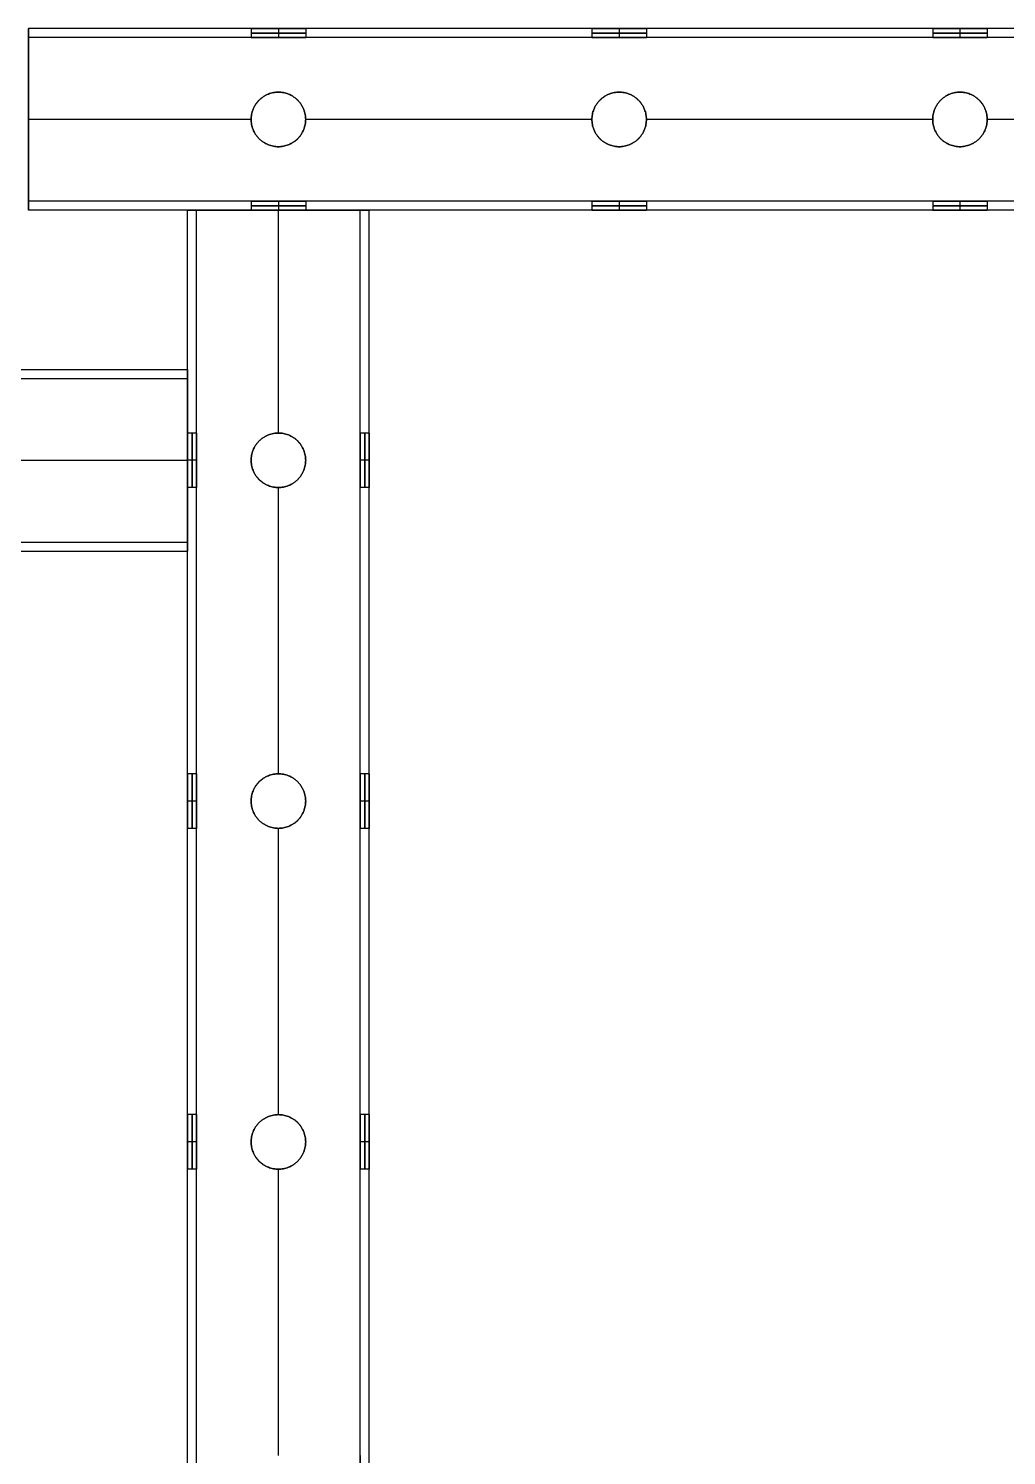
# Model space of a CAD drawing. Header units: millimetres. Extents: x 1279 to 9834, y -699 to 998.
# Drawn here: x 6996 to 7211.2, y -204.2 to 109.8 of the extents above; entities that cross this region are included whole.
import ezdxf

# ---------------------------------------------------------------- set-up
doc = ezdxf.new("R2010")
doc.units = ezdxf.units.MM
doc.header["$MEASUREMENT"] = 0
doc.layers.add('staal', color=7, linetype='Continuous', true_color=0x4c4c4c)

msp = doc.modelspace()

# ---------------------------------------------------------------- linework, layer by layer
at = {"layer": 'staal'}
for p, q in [((6995.99, 109.8, 796.69), (6995.99, 107.8, 796.69)), ((7044.99, 109.8, 796.69), (7044.99, 107.8, 796.69)), ((7050.99, 109.8, 802.69), (7050.99, 107.8, 802.69)), ((7050.99, 109.8, 790.69), (7050.99, 107.8, 790.69)), ((7056.99, 109.8, 796.69), (7056.99, 107.8, 796.69)), ((7119.99, 109.8, 796.69), (7119.99, 107.8, 796.69)), ((7125.99, 109.8, 802.69), (7125.99, 107.8, 802.69)), ((7125.99, 109.8, 790.69), (7125.99, 107.8, 790.69)), ((7131.99, 109.8, 796.69), (7131.99, 107.8, 796.69)), ((7194.99, 109.8, 796.69), (7194.99, 107.8, 796.69)), ((7200.99, 109.8, 802.69), (7200.99, 107.8, 802.69)), ((7200.99, 109.8, 790.69), (7200.99, 107.8, 790.69)), ((7206.99, 109.8, 796.69), (7206.99, 107.8, 796.69)), ((7050.99, 95.8, 778.69), (7050.99, 95.8, 776.69)), ((7050.99, 95.8, 816.69), (7050.99, 95.8, 814.69)), ((7125.99, 95.8, 778.69), (7125.99, 95.8, 776.69)), ((7125.99, 95.8, 816.69), (7125.99, 95.8, 814.69)), ((7200.99, 95.8, 778.69), (7200.99, 95.8, 776.69)), ((7200.99, 95.8, 816.69), (7200.99, 95.8, 814.69)), ((6995.99, 89.8, 816.69), (6995.99, 89.8, 814.69)), ((6995.99, 89.8, 778.69), (6995.99, 89.8, 776.69)), ((7044.99, 89.8, 778.69), (7044.99, 89.8, 776.69)), ((7044.99, 89.8, 816.69), (7044.99, 89.8, 814.69)), ((7056.99, 89.8, 778.69), (7056.99, 89.8, 776.69)), ((7056.99, 89.8, 816.69), (7056.99, 89.8, 814.69)), ((7119.99, 89.8, 778.69), (7119.99, 89.8, 776.69)), ((7119.99, 89.8, 816.69), (7119.99, 89.8, 814.69)), ((7131.99, 89.8, 778.69), (7131.99, 89.8, 776.69)), ((7131.99, 89.8, 816.69), (7131.99, 89.8, 814.69)), ((7194.99, 89.8, 778.69), (7194.99, 89.8, 776.69)), ((7194.99, 89.8, 816.69), (7194.99, 89.8, 814.69)), ((7206.99, 89.8, 778.69), (7206.99, 89.8, 776.69)), ((7206.99, 89.8, 816.69), (7206.99, 89.8, 814.69)), ((7050.99, 83.8, 778.69), (7050.99, 83.8, 776.69)), ((7050.99, 83.8, 816.69), (7050.99, 83.8, 814.69)), ((7125.99, 83.8, 778.69), (7125.99, 83.8, 776.69)), ((7125.99, 83.8, 816.69), (7125.99, 83.8, 814.69)), ((7200.99, 83.8, 778.69), (7200.99, 83.8, 776.69)), ((7200.99, 83.8, 816.69), (7200.99, 83.8, 814.69)), ((6995.99, 71.8, 796.69), (6995.99, 69.8, 796.69)), ((7032.99, 69.8, 796.69), (7030.99, 69.8, 796.69)), ((7044.99, 71.8, 796.69), (7044.99, 69.8, 796.69)), ((7050.99, 71.8, 802.69), (7050.99, 69.8, 802.69)), ((7050.99, 71.8, 790.69), (7050.99, 69.8, 790.69)), ((7050.99, 69.8, 816.69), (7050.99, 69.8, 814.69)), ((7050.99, 69.8, 778.69), (7050.99, 69.8, 776.69)), ((7056.99, 71.8, 796.69), (7056.99, 69.8, 796.69)), ((7070.99, 69.8, 796.69), (7068.99, 69.8, 796.69)), ((7119.99, 71.8, 796.69), (7119.99, 69.8, 796.69)), ((7125.99, 71.8, 802.69), (7125.99, 69.8, 802.69)), ((7125.99, 71.8, 790.69), (7125.99, 69.8, 790.69)), ((7131.99, 71.8, 796.69), (7131.99, 69.8, 796.69)), ((7194.99, 71.8, 796.69), (7194.99, 69.8, 796.69)), ((7200.99, 71.8, 802.69), (7200.99, 69.8, 802.69)), ((7200.99, 71.8, 790.69), (7200.99, 69.8, 790.69)), ((7206.99, 71.8, 796.69), (7206.99, 69.8, 796.69)), ((7030.99, 32.8, 796.69), (7030.99, 34.8, 796.69)), ((7032.99, 20.8, 796.69), (7030.99, 20.8, 796.69)), ((7050.99, 20.8, 778.69), (7050.99, 20.8, 776.69)), ((7050.99, 20.8, 816.69), (7050.99, 20.8, 814.69)), ((7070.99, 20.8, 796.69), (7068.99, 20.8, 796.69)), ((7032.99, 14.8, 802.69), (7030.99, 14.8, 802.69)), ((7032.99, 14.8, 790.69), (7030.99, 14.8, 790.69)), ((7030.99, 14.8, 816.69), (7030.99, 14.8, 814.69)), ((7030.99, 14.8, 778.69), (7030.99, 14.8, 776.69)), ((7044.99, 14.8, 778.69), (7044.99, 14.8, 776.69)), ((7044.99, 14.8, 816.69), (7044.99, 14.8, 814.69)), ((7056.99, 14.8, 778.69), (7056.99, 14.8, 776.69)), ((7056.99, 14.8, 816.69), (7056.99, 14.8, 814.69)), ((7070.99, 14.8, 802.69), (7068.99, 14.8, 802.69)), ((7070.99, 14.8, 790.69), (7068.99, 14.8, 790.69)), ((7032.99, 8.8, 796.69), (7030.99, 8.8, 796.69)), ((7050.99, 8.8, 778.69), (7050.99, 8.8, 776.69)), ((7050.99, 8.8, 816.69), (7050.99, 8.8, 814.69)), ((7070.99, 8.8, 796.69), (7068.99, 8.8, 796.69)), ((7030.99, -5.2, 796.69), (7030.99, -3.2, 796.69)), ((7032.99, -54.2, 796.69), (7030.99, -54.2, 796.69)), ((7050.99, -54.2, 778.69), (7050.99, -54.2, 776.69)), ((7050.99, -54.2, 816.69), (7050.99, -54.2, 814.69)), ((7070.99, -54.2, 796.69), (7068.99, -54.2, 796.69)), ((7032.99, -60.2, 802.69), (7030.99, -60.2, 802.69)), ((7032.99, -60.2, 790.69), (7030.99, -60.2, 790.69)), ((7044.99, -60.2, 778.69), (7044.99, -60.2, 776.69)), ((7044.99, -60.2, 816.69), (7044.99, -60.2, 814.69)), ((7056.99, -60.2, 778.69), (7056.99, -60.2, 776.69)), ((7056.99, -60.2, 816.69), (7056.99, -60.2, 814.69)), ((7070.99, -60.2, 802.69), (7068.99, -60.2, 802.69)), ((7070.99, -60.2, 790.69), (7068.99, -60.2, 790.69)), ((7032.99, -66.2, 796.69), (7030.99, -66.2, 796.69)), ((7050.99, -66.2, 778.69), (7050.99, -66.2, 776.69)), ((7050.99, -66.2, 816.69), (7050.99, -66.2, 814.69)), ((7070.99, -66.2, 796.69), (7068.99, -66.2, 796.69)), ((7032.99, -129.2, 796.69), (7030.99, -129.2, 796.69)), ((7050.99, -129.2, 778.69), (7050.99, -129.2, 776.69)), ((7050.99, -129.2, 816.69), (7050.99, -129.2, 814.69)), ((7070.99, -129.2, 796.69), (7068.99, -129.2, 796.69)), ((7032.99, -135.2, 802.69), (7030.99, -135.2, 802.69)), ((7032.99, -135.2, 790.69), (7030.99, -135.2, 790.69)), ((7044.99, -135.2, 778.69), (7044.99, -135.2, 776.69)), ((7044.99, -135.2, 816.69), (7044.99, -135.2, 814.69)), ((7056.99, -135.2, 778.69), (7056.99, -135.2, 776.69)), ((7056.99, -135.2, 816.69), (7056.99, -135.2, 814.69)), ((7070.99, -135.2, 802.69), (7068.99, -135.2, 802.69)), ((7070.99, -135.2, 790.69), (7068.99, -135.2, 790.69)), ((7032.99, -141.2, 796.69), (7030.99, -141.2, 796.69)), ((7050.99, -141.2, 778.69), (7050.99, -141.2, 776.69)), ((7050.99, -141.2, 816.69), (7050.99, -141.2, 814.69)), ((7070.99, -141.2, 796.69), (7068.99, -141.2, 796.69))]:
    msp.add_line(p, q, dxfattribs=at)
for points in [[(6995.99, 109.8, 776.69), (6995.99, 89.8, 776.69), (6995.99, 69.8, 776.69)], [(7631.49, 109.8, 776.69), (7313.74, 109.8, 776.69), (6995.99, 109.8, 776.69)], [(7631.49, 109.8, 816.69), (7313.74, 109.8, 816.69), (6995.99, 109.8, 816.69)], [(6995.99, 69.8, 816.69), (6995.99, 89.8, 816.69), (6995.99, 109.8, 816.69)], [(6995.99, 109.8, 816.69), (6995.99, 109.8, 796.69), (6995.99, 109.8, 776.69)], [(7044.99, 109.8, 796.69), (7020.49, 109.8, 796.69), (6995.99, 109.8, 796.69)], [(7631.49, 107.8, 778.69), (7313.74, 107.8, 778.69), (6995.99, 107.8, 778.69)], [(6995.99, 71.8, 778.69), (6995.99, 89.8, 778.69), (6995.99, 107.8, 778.69)], [(7631.49, 107.8, 814.69), (7313.74, 107.8, 814.69), (6995.99, 107.8, 814.69)], [(6995.99, 107.8, 778.69), (6995.99, 107.8, 796.69), (6995.99, 107.8, 814.69)], [(6995.99, 107.8, 814.69), (6995.99, 89.8, 814.69), (6995.99, 71.8, 814.69)], [(7044.99, 107.8, 796.69), (7020.49, 107.8, 796.69), (6995.99, 107.8, 796.69)], [(7119.99, 109.8, 796.69), (7088.49, 109.8, 796.69), (7056.99, 109.8, 796.69)], [(7119.99, 107.8, 796.69), (7088.49, 107.8, 796.69), (7056.99, 107.8, 796.69)], [(7194.99, 109.8, 796.69), (7163.49, 109.8, 796.69), (7131.99, 109.8, 796.69)], [(7194.99, 107.8, 796.69), (7163.49, 107.8, 796.69), (7131.99, 107.8, 796.69)], [(7269.99, 109.8, 796.69), (7238.49, 109.8, 796.69), (7206.99, 109.8, 796.69)], [(7269.99, 107.8, 796.69), (7238.49, 107.8, 796.69), (7206.99, 107.8, 796.69)], [(7044.99, 89.8, 776.69), (7020.49, 89.8, 776.69), (6995.99, 89.8, 776.69)], [(7044.99, 89.8, 816.69), (7020.49, 89.8, 816.69), (6995.99, 89.8, 816.69)], [(7044.99, 89.8, 778.69), (7020.49, 89.8, 778.69), (6995.99, 89.8, 778.69)], [(7044.99, 89.8, 814.69), (7020.49, 89.8, 814.69), (6995.99, 89.8, 814.69)], [(7119.99, 89.8, 776.69), (7088.49, 89.8, 776.69), (7056.99, 89.8, 776.69)], [(7119.99, 89.8, 816.69), (7088.49, 89.8, 816.69), (7056.99, 89.8, 816.69)], [(7119.99, 89.8, 778.69), (7088.49, 89.8, 778.69), (7056.99, 89.8, 778.69)], [(7119.99, 89.8, 814.69), (7088.49, 89.8, 814.69), (7056.99, 89.8, 814.69)], [(7194.99, 89.8, 776.69), (7163.49, 89.8, 776.69), (7131.99, 89.8, 776.69)], [(7194.99, 89.8, 816.69), (7163.49, 89.8, 816.69), (7131.99, 89.8, 816.69)], [(7194.99, 89.8, 778.69), (7163.49, 89.8, 778.69), (7131.99, 89.8, 778.69)], [(7194.99, 89.8, 814.69), (7163.49, 89.8, 814.69), (7131.99, 89.8, 814.69)], [(7269.99, 89.8, 776.69), (7238.49, 89.8, 776.69), (7206.99, 89.8, 776.69)], [(7269.99, 89.8, 816.69), (7238.49, 89.8, 816.69), (7206.99, 89.8, 816.69)], [(7269.99, 89.8, 778.69), (7238.49, 89.8, 778.69), (7206.99, 89.8, 778.69)], [(7269.99, 89.8, 814.69), (7238.49, 89.8, 814.69), (7206.99, 89.8, 814.69)], [(7631.49, 71.8, 778.69), (7313.74, 71.8, 778.69), (6995.99, 71.8, 778.69)], [(6995.99, 71.8, 814.69), (6995.99, 71.8, 796.69), (6995.99, 71.8, 778.69)], [(7631.49, 71.8, 814.69), (7313.74, 71.8, 814.69), (6995.99, 71.8, 814.69)], [(7044.99, 71.8, 796.69), (7020.49, 71.8, 796.69), (6995.99, 71.8, 796.69)], [(7631.49, 69.8, 776.69), (7313.74, 69.8, 776.69), (6995.99, 69.8, 776.69)], [(7631.49, 69.8, 816.69), (7313.74, 69.8, 816.69), (6995.99, 69.8, 816.69)], [(6995.99, 69.8, 776.69), (6995.99, 69.8, 796.69), (6995.99, 69.8, 816.69)], [(7044.99, 69.8, 796.69), (7020.49, 69.8, 796.69), (6995.99, 69.8, 796.69)], [(7030.99, -565.7, 776.69), (7030.99, -247.95, 776.69), (7030.99, 69.8, 776.69)], [(7070.99, 69.8, 776.69), (7050.99, 69.8, 776.69), (7030.99, 69.8, 776.69)], [(7030.99, -565.7, 816.69), (7030.99, -247.95, 816.69), (7030.99, 69.8, 816.69)], [(7030.99, 69.8, 776.69), (7030.99, 69.8, 796.69), (7030.99, 69.8, 816.69)], [(7030.99, 69.8, 816.69), (7050.99, 69.8, 816.69), (7070.99, 69.8, 816.69)], [(7030.99, 20.8, 796.69), (7030.99, 45.3, 796.69), (7030.99, 69.8, 796.69)], [(7032.99, -565.7, 778.69), (7032.99, -247.95, 778.69), (7032.99, 69.8, 778.69)], [(7032.99, 69.8, 814.69), (7032.99, 69.8, 796.69), (7032.99, 69.8, 778.69)], [(7032.99, -565.7, 814.69), (7032.99, -247.95, 814.69), (7032.99, 69.8, 814.69)], [(7032.99, 69.8, 778.69), (7050.99, 69.8, 778.69), (7068.99, 69.8, 778.69)], [(7068.99, 69.8, 814.69), (7050.99, 69.8, 814.69), (7032.99, 69.8, 814.69)], [(7032.99, 20.8, 796.69), (7032.99, 45.3, 796.69), (7032.99, 69.8, 796.69)], [(7050.99, 20.8, 776.69), (7050.99, 45.3, 776.69), (7050.99, 69.8, 776.69)], [(7050.99, 20.8, 816.69), (7050.99, 45.3, 816.69), (7050.99, 69.8, 816.69)], [(7050.99, 20.8, 778.69), (7050.99, 45.3, 778.69), (7050.99, 69.8, 778.69)], [(7050.99, 20.8, 814.69), (7050.99, 45.3, 814.69), (7050.99, 69.8, 814.69)], [(7119.99, 71.8, 796.69), (7088.49, 71.8, 796.69), (7056.99, 71.8, 796.69)], [(7119.99, 69.8, 796.69), (7088.49, 69.8, 796.69), (7056.99, 69.8, 796.69)], [(7068.99, -565.7, 778.69), (7068.99, -247.95, 778.69), (7068.99, 69.8, 778.69)], [(7068.99, -565.7, 814.69), (7068.99, -247.95, 814.69), (7068.99, 69.8, 814.69)], [(7068.99, 69.8, 778.69), (7068.99, 69.8, 796.69), (7068.99, 69.8, 814.69)], [(7068.99, 20.8, 796.69), (7068.99, 45.3, 796.69), (7068.99, 69.8, 796.69)], [(7070.99, -565.7, 776.69), (7070.99, -247.95, 776.69), (7070.99, 69.8, 776.69)], [(7070.99, -565.7, 816.69), (7070.99, -247.95, 816.69), (7070.99, 69.8, 816.69)], [(7070.99, 69.8, 816.69), (7070.99, 69.8, 796.69), (7070.99, 69.8, 776.69)], [(7070.99, 20.8, 796.69), (7070.99, 45.3, 796.69), (7070.99, 69.8, 796.69)], [(7194.99, 71.8, 796.69), (7163.49, 71.8, 796.69), (7131.99, 71.8, 796.69)], [(7194.99, 69.8, 796.69), (7163.49, 69.8, 796.69), (7131.99, 69.8, 796.69)], [(7269.99, 71.8, 796.69), (7238.49, 71.8, 796.69), (7206.99, 71.8, 796.69)], [(7269.99, 69.8, 796.69), (7238.49, 69.8, 796.69), (7206.99, 69.8, 796.69)], [(6395.49, 34.8, 776.69), (6713.24, 34.8, 776.69), (7030.99, 34.8, 776.69)], [(6395.49, 34.8, 816.69), (6713.24, 34.8, 816.69), (7030.99, 34.8, 816.69)], [(6981.99, 34.8, 796.69), (7006.49, 34.8, 796.69), (7030.99, 34.8, 796.69)], [(7030.99, -5.2, 776.69), (7030.99, 14.8, 776.69), (7030.99, 34.8, 776.69)], [(7030.99, 34.8, 776.69), (7030.99, 34.8, 796.69), (7030.99, 34.8, 816.69)], [(7030.99, 34.8, 816.69), (7030.99, 14.8, 816.69), (7030.99, -5.2, 816.69)], [(6395.49, 32.8, 778.69), (6713.24, 32.8, 778.69), (7030.99, 32.8, 778.69)], [(6395.49, 32.8, 814.69), (6713.24, 32.8, 814.69), (7030.99, 32.8, 814.69)], [(6981.99, 32.8, 796.69), (7006.49, 32.8, 796.69), (7030.99, 32.8, 796.69)], [(7030.99, 32.8, 814.69), (7030.99, 32.8, 796.69), (7030.99, 32.8, 778.69)], [(7030.99, 32.8, 778.69), (7030.99, 14.8, 778.69), (7030.99, -3.2, 778.69)], [(7030.99, -3.2, 814.69), (7030.99, 14.8, 814.69), (7030.99, 32.8, 814.69)], [(6981.99, 14.8, 776.69), (7006.49, 14.8, 776.69), (7030.99, 14.8, 776.69)], [(6981.99, 14.8, 816.69), (7006.49, 14.8, 816.69), (7030.99, 14.8, 816.69)], [(6981.99, 14.8, 778.69), (7006.49, 14.8, 778.69), (7030.99, 14.8, 778.69)], [(6981.99, 14.8, 814.69), (7006.49, 14.8, 814.69), (7030.99, 14.8, 814.69)], [(7030.99, -54.2, 796.69), (7030.99, -22.7, 796.69), (7030.99, 8.8, 796.69)], [(7032.99, -54.2, 796.69), (7032.99, -22.7, 796.69), (7032.99, 8.8, 796.69)], [(7050.99, -54.2, 776.69), (7050.99, -22.7, 776.69), (7050.99, 8.8, 776.69)], [(7050.99, -54.2, 816.69), (7050.99, -22.7, 816.69), (7050.99, 8.8, 816.69)], [(7050.99, -54.2, 778.69), (7050.99, -22.7, 778.69), (7050.99, 8.8, 778.69)], [(7050.99, -54.2, 814.69), (7050.99, -22.7, 814.69), (7050.99, 8.8, 814.69)], [(7068.99, -54.2, 796.69), (7068.99, -22.7, 796.69), (7068.99, 8.8, 796.69)], [(7070.99, -54.2, 796.69), (7070.99, -22.7, 796.69), (7070.99, 8.8, 796.69)], [(6395.49, -3.2, 778.69), (6713.24, -3.2, 778.69), (7030.99, -3.2, 778.69)], [(6395.49, -3.2, 814.69), (6713.24, -3.2, 814.69), (7030.99, -3.2, 814.69)], [(6395.49, -5.2, 776.69), (6713.24, -5.2, 776.69), (7030.99, -5.2, 776.69)], [(6395.49, -5.2, 816.69), (6713.24, -5.2, 816.69), (7030.99, -5.2, 816.69)], [(6981.99, -3.2, 796.69), (7006.49, -3.2, 796.69), (7030.99, -3.2, 796.69)], [(6981.99, -5.2, 796.69), (7006.49, -5.2, 796.69), (7030.99, -5.2, 796.69)], [(7030.99, -3.2, 778.69), (7030.99, -3.2, 796.69), (7030.99, -3.2, 814.69)], [(7030.99, -5.2, 816.69), (7030.99, -5.2, 796.69), (7030.99, -5.2, 776.69)], [(7030.99, -129.2, 796.69), (7030.99, -97.7, 796.69), (7030.99, -66.2, 796.69)], [(7032.99, -129.2, 796.69), (7032.99, -97.7, 796.69), (7032.99, -66.2, 796.69)], [(7050.99, -129.2, 776.69), (7050.99, -97.7, 776.69), (7050.99, -66.2, 776.69)], [(7050.99, -129.2, 816.69), (7050.99, -97.7, 816.69), (7050.99, -66.2, 816.69)], [(7050.99, -129.2, 778.69), (7050.99, -97.7, 778.69), (7050.99, -66.2, 778.69)], [(7050.99, -129.2, 814.69), (7050.99, -97.7, 814.69), (7050.99, -66.2, 814.69)], [(7068.99, -129.2, 796.69), (7068.99, -97.7, 796.69), (7068.99, -66.2, 796.69)], [(7070.99, -129.2, 796.69), (7070.99, -97.7, 796.69), (7070.99, -66.2, 796.69)], [(7030.99, -204.2, 796.69), (7030.99, -172.7, 796.69), (7030.99, -141.2, 796.69)], [(7032.99, -204.2, 796.69), (7032.99, -172.7, 796.69), (7032.99, -141.2, 796.69)], [(7050.99, -204.2, 776.69), (7050.99, -172.7, 776.69), (7050.99, -141.2, 776.69)], [(7050.99, -204.2, 816.69), (7050.99, -172.7, 816.69), (7050.99, -141.2, 816.69)], [(7050.99, -204.2, 778.69), (7050.99, -172.7, 778.69), (7050.99, -141.2, 778.69)], [(7050.99, -204.2, 814.69), (7050.99, -172.7, 814.69), (7050.99, -141.2, 814.69)], [(7068.99, -204.2, 796.69), (7068.99, -172.7, 796.69), (7068.99, -141.2, 796.69)], [(7070.99, -204.2, 796.69), (7070.99, -172.7, 796.69), (7070.99, -141.2, 796.69)]]:
    msp.add_open_spline(points, degree=2, dxfattribs=at)
for points, weights, knots in [([(7050.99, 109.8, 802.69), (7044.99, 109.8, 802.69), (7044.99, 109.8, 796.69), (7044.99, 109.8, 790.69), (7050.99, 109.8, 790.69), (7056.99, 109.8, 790.69), (7056.99, 109.8, 796.69), (7056.99, 109.8, 802.69), (7050.99, 109.8, 802.69)], [1, 0.707106781187, 1, 0.707106781187, 1, 0.707106781187, 1, 0.707106781187, 1], [0, 0, 0, 7.853982, 7.853982, 15.707963, 15.707963, 23.561945, 23.561945, 31.415927, 31.415927, 31.415927]), ([(7050.99, 108.8, 802.69), (7044.99, 108.8, 802.69), (7044.99, 108.8, 796.69), (7044.99, 108.8, 790.69), (7050.99, 108.8, 790.69), (7056.99, 108.8, 790.69), (7056.99, 108.8, 796.69), (7056.99, 108.8, 802.69), (7050.99, 108.8, 802.69)], [1, 0.707106781187, 1, 0.707106781187, 1, 0.707106781187, 1, 0.707106781187, 1], [0, 0, 0, 7.853982, 7.853982, 15.707963, 15.707963, 23.561945, 23.561945, 31.415927, 31.415927, 31.415927]), ([(7050.99, 107.8, 802.69), (7056.99, 107.8, 802.69), (7056.99, 107.8, 796.69), (7056.99, 107.8, 790.69), (7050.99, 107.8, 790.69), (7044.99, 107.8, 790.69), (7044.99, 107.8, 796.69), (7044.99, 107.8, 802.69), (7050.99, 107.8, 802.69)], [1, 0.707106781187, 1, 0.707106781187, 1, 0.707106781187, 1, 0.707106851018, 0.999999860338], [-31.415927, -31.415927, -31.415927, -23.561944, -23.561944, -15.707962, -15.707962, -7.85398, -7.85398, 0, 0, 0]), ([(7125.99, 109.8, 802.69), (7119.99, 109.8, 802.69), (7119.99, 109.8, 796.69), (7119.99, 109.8, 790.69), (7125.99, 109.8, 790.69), (7131.99, 109.8, 790.69), (7131.99, 109.8, 796.69), (7131.99, 109.8, 802.69), (7125.99, 109.8, 802.69)], [1, 0.707106781187, 1, 0.707106781187, 1, 0.707106781187, 1, 0.707106781187, 1], [0, 0, 0, 7.853982, 7.853982, 15.707963, 15.707963, 23.561945, 23.561945, 31.415927, 31.415927, 31.415927]), ([(7125.99, 108.8, 802.69), (7119.99, 108.8, 802.69), (7119.99, 108.8, 796.69), (7119.99, 108.8, 790.69), (7125.99, 108.8, 790.69), (7131.99, 108.8, 790.69), (7131.99, 108.8, 796.69), (7131.99, 108.8, 802.69), (7125.99, 108.8, 802.69)], [1, 0.707106781187, 1, 0.707106781187, 1, 0.707106781187, 1, 0.707106781187, 1], [0, 0, 0, 7.853982, 7.853982, 15.707963, 15.707963, 23.561945, 23.561945, 31.415927, 31.415927, 31.415927]), ([(7125.99, 107.8, 802.69), (7131.99, 107.8, 802.69), (7131.99, 107.8, 796.69), (7131.99, 107.8, 790.69), (7125.99, 107.8, 790.69), (7119.99, 107.8, 790.69), (7119.99, 107.8, 796.69), (7119.99, 107.8, 802.69), (7125.99, 107.8, 802.69)], [1, 0.707106781187, 1, 0.707106781187, 1, 0.707106781187, 1, 0.707106781187, 1], [-31.415927, -31.415927, -31.415927, -23.561945, -23.561945, -15.707963, -15.707963, -7.853982, -7.853982, 0, 0, 0]), ([(7200.99, 109.8, 802.69), (7194.99, 109.8, 802.69), (7194.99, 109.8, 796.69), (7194.99, 109.8, 790.69), (7200.99, 109.8, 790.69), (7206.99, 109.8, 790.69), (7206.99, 109.8, 796.69), (7206.99, 109.8, 802.69), (7200.99, 109.8, 802.69)], [1, 0.707106781187, 1, 0.707106781187, 1, 0.707106781187, 1, 0.707106781187, 1], [0, 0, 0, 7.853982, 7.853982, 15.707963, 15.707963, 23.561945, 23.561945, 31.415927, 31.415927, 31.415927]), ([(7200.99, 108.8, 802.69), (7194.99, 108.8, 802.69), (7194.99, 108.8, 796.69), (7194.99, 108.8, 790.69), (7200.99, 108.8, 790.69), (7206.99, 108.8, 790.69), (7206.99, 108.8, 796.69), (7206.99, 108.8, 802.69), (7200.99, 108.8, 802.69)], [1, 0.707106781187, 1, 0.707106781187, 1, 0.707106781187, 1, 0.707106781187, 1], [0, 0, 0, 7.853982, 7.853982, 15.707963, 15.707963, 23.561945, 23.561945, 31.415927, 31.415927, 31.415927]), ([(7200.99, 107.8, 802.69), (7206.99, 107.8, 802.69), (7206.99, 107.8, 796.69), (7206.99, 107.8, 790.69), (7200.99, 107.8, 790.69), (7194.99, 107.8, 790.69), (7194.99, 107.8, 796.69), (7194.99, 107.8, 802.69), (7200.99, 107.8, 802.69)], [1, 0.707106781187, 1, 0.707106781187, 1, 0.707106781187, 1, 0.707106851018, 0.999999860338], [-31.415927, -31.415927, -31.415927, -23.561944, -23.561944, -15.707962, -15.707962, -7.85398, -7.85398, 0, 0, 0]), ([(7050.99, 83.8, 776.69), (7056.99, 83.8, 776.69), (7056.99, 89.8, 776.69), (7056.99, 95.8, 776.69), (7050.99, 95.8, 776.69), (7044.99, 95.8, 776.69), (7044.99, 89.8, 776.69), (7044.99, 83.8, 776.69), (7050.99, 83.8, 776.69)], [1, 0.707106781187, 1, 0.707106781187, 1, 0.707106781187, 1, 0.707106781187, 1], [-31.415927, -31.415927, -31.415927, -23.561945, -23.561945, -15.707963, -15.707963, -7.853982, -7.853982, 0, 0, 0]), ([(7050.99, 83.8, 816.69), (7044.99, 83.8, 816.69), (7044.99, 89.8, 816.69), (7044.99, 95.8, 816.69), (7050.99, 95.8, 816.69), (7056.99, 95.8, 816.69), (7056.99, 89.8, 816.69), (7056.99, 83.8, 816.69), (7050.99, 83.8, 816.69)], [1, 0.707106781187, 1, 0.707106781187, 1, 0.707106781187, 1, 0.707106781187, 1], [0, 0, 0, 7.853982, 7.853982, 15.707963, 15.707963, 23.561945, 23.561945, 31.415927, 31.415927, 31.415927]), ([(7050.99, 83.8, 778.69), (7044.99, 83.8, 778.69), (7044.99, 89.8, 778.69), (7044.99, 95.8, 778.69), (7050.99, 95.8, 778.69), (7056.99, 95.8, 778.69), (7056.99, 89.8, 778.69), (7056.99, 83.8, 778.69), (7050.99, 83.8, 778.69)], [1, 0.707106781187, 1, 0.707106781187, 1, 0.707106781187, 1, 0.707106781187, 1], [0, 0, 0, 7.853982, 7.853982, 15.707963, 15.707963, 23.561945, 23.561945, 31.415927, 31.415927, 31.415927]), ([(7050.99, 83.8, 814.69), (7056.99, 83.8, 814.69), (7056.99, 89.8, 814.69), (7056.99, 95.8, 814.69), (7050.99, 95.8, 814.69), (7044.99, 95.8, 814.69), (7044.99, 89.8, 814.69), (7044.99, 83.8, 814.69), (7050.99, 83.8, 814.69)], [1, 0.707106781187, 1, 0.707106781187, 1, 0.707106781187, 1, 0.707106781187, 1], [-31.415927, -31.415927, -31.415927, -23.561945, -23.561945, -15.707963, -15.707963, -7.853982, -7.853982, 0, 0, 0]), ([(7050.99, 83.8, 777.69), (7044.99, 83.8, 777.69), (7044.99, 89.8, 777.69), (7044.99, 95.8, 777.69), (7050.99, 95.8, 777.69), (7056.99, 95.8, 777.69), (7056.99, 89.8, 777.69), (7056.99, 83.8, 777.69), (7050.99, 83.8, 777.69)], [1, 0.707106781187, 1, 0.707106781187, 1, 0.707106781187, 1, 0.707106781187, 1], [0, 0, 0, 7.853982, 7.853982, 15.707963, 15.707963, 23.561945, 23.561945, 31.415927, 31.415927, 31.415927]), ([(7050.99, 83.8, 815.69), (7044.99, 83.8, 815.69), (7044.99, 89.8, 815.69), (7044.99, 95.8, 815.69), (7050.99, 95.8, 815.69), (7056.99, 95.8, 815.69), (7056.99, 89.8, 815.69), (7056.99, 83.8, 815.69), (7050.99, 83.8, 815.69)], [1, 0.707106781187, 1, 0.707106781187, 1, 0.707106781187, 1, 0.707106781187, 1], [0, 0, 0, 7.853982, 7.853982, 15.707963, 15.707963, 23.561945, 23.561945, 31.415927, 31.415927, 31.415927]), ([(7125.99, 83.8, 776.69), (7131.99, 83.8, 776.69), (7131.99, 89.8, 776.69), (7131.99, 95.8, 776.69), (7125.99, 95.8, 776.69), (7119.99, 95.8, 776.69), (7119.99, 89.8, 776.69), (7119.99, 83.8, 776.69), (7125.99, 83.8, 776.69)], [1, 0.707106781187, 1, 0.707106781187, 1, 0.707106781187, 1, 0.707106781187, 1], [-31.415927, -31.415927, -31.415927, -23.561945, -23.561945, -15.707963, -15.707963, -7.853982, -7.853982, 0, 0, 0]), ([(7125.99, 83.8, 816.69), (7119.99, 83.8, 816.69), (7119.99, 89.8, 816.69), (7119.99, 95.8, 816.69), (7125.99, 95.8, 816.69), (7131.99, 95.8, 816.69), (7131.99, 89.8, 816.69), (7131.99, 83.8, 816.69), (7125.99, 83.8, 816.69)], [1, 0.707106781187, 1, 0.707106781187, 1, 0.707106781187, 1, 0.707106781187, 1], [0, 0, 0, 7.853982, 7.853982, 15.707963, 15.707963, 23.561945, 23.561945, 31.415927, 31.415927, 31.415927]), ([(7125.99, 83.8, 778.69), (7119.99, 83.8, 778.69), (7119.99, 89.8, 778.69), (7119.99, 95.8, 778.69), (7125.99, 95.8, 778.69), (7131.99, 95.8, 778.69), (7131.99, 89.8, 778.69), (7131.99, 83.8, 778.69), (7125.99, 83.8, 778.69)], [1, 0.707106781187, 1, 0.707106781187, 1, 0.707106781187, 1, 0.707106781187, 1], [0, 0, 0, 7.853982, 7.853982, 15.707963, 15.707963, 23.561945, 23.561945, 31.415927, 31.415927, 31.415927]), ([(7125.99, 83.8, 814.69), (7131.99, 83.8, 814.69), (7131.99, 89.8, 814.69), (7131.99, 95.8, 814.69), (7125.99, 95.8, 814.69), (7119.99, 95.8, 814.69), (7119.99, 89.8, 814.69), (7119.99, 83.8, 814.69), (7125.99, 83.8, 814.69)], [1, 0.707106781187, 1, 0.707106781187, 1, 0.707106781187, 1, 0.707106781187, 1], [-31.415927, -31.415927, -31.415927, -23.561945, -23.561945, -15.707963, -15.707963, -7.853982, -7.853982, 0, 0, 0]), ([(7125.99, 83.8, 777.69), (7119.99, 83.8, 777.69), (7119.99, 89.8, 777.69), (7119.99, 95.8, 777.69), (7125.99, 95.8, 777.69), (7131.99, 95.8, 777.69), (7131.99, 89.8, 777.69), (7131.99, 83.8, 777.69), (7125.99, 83.8, 777.69)], [1, 0.707106781187, 1, 0.707106781187, 1, 0.707106781187, 1, 0.707106781187, 1], [0, 0, 0, 7.853982, 7.853982, 15.707963, 15.707963, 23.561945, 23.561945, 31.415927, 31.415927, 31.415927]), ([(7125.99, 83.8, 815.69), (7119.99, 83.8, 815.69), (7119.99, 89.8, 815.69), (7119.99, 95.8, 815.69), (7125.99, 95.8, 815.69), (7131.99, 95.8, 815.69), (7131.99, 89.8, 815.69), (7131.99, 83.8, 815.69), (7125.99, 83.8, 815.69)], [1, 0.707106781187, 1, 0.707106781187, 1, 0.707106781187, 1, 0.707106781187, 1], [0, 0, 0, 7.853982, 7.853982, 15.707963, 15.707963, 23.561945, 23.561945, 31.415927, 31.415927, 31.415927]), ([(7200.99, 83.8, 776.69), (7206.99, 83.8, 776.69), (7206.99, 89.8, 776.69), (7206.99, 95.8, 776.69), (7200.99, 95.8, 776.69), (7194.99, 95.8, 776.69), (7194.99, 89.8, 776.69), (7194.99, 83.8, 776.69), (7200.99, 83.8, 776.69)], [1, 0.707106781187, 1, 0.707106781187, 1, 0.707106781187, 1, 0.707106781187, 1], [-31.415927, -31.415927, -31.415927, -23.561945, -23.561945, -15.707963, -15.707963, -7.853982, -7.853982, 0, 0, 0]), ([(7200.99, 83.8, 816.69), (7194.99, 83.8, 816.69), (7194.99, 89.8, 816.69), (7194.99, 95.8, 816.69), (7200.99, 95.8, 816.69), (7206.99, 95.8, 816.69), (7206.99, 89.8, 816.69), (7206.99, 83.8, 816.69), (7200.99, 83.8, 816.69)], [1, 0.707106781187, 1, 0.707106781187, 1, 0.707106781187, 1, 0.707106781187, 1], [0, 0, 0, 7.853982, 7.853982, 15.707963, 15.707963, 23.561945, 23.561945, 31.415927, 31.415927, 31.415927]), ([(7200.99, 83.8, 778.69), (7194.99, 83.8, 778.69), (7194.99, 89.8, 778.69), (7194.99, 95.8, 778.69), (7200.99, 95.8, 778.69), (7206.99, 95.8, 778.69), (7206.99, 89.8, 778.69), (7206.99, 83.8, 778.69), (7200.99, 83.8, 778.69)], [1, 0.707106781187, 1, 0.707106781187, 1, 0.707106781187, 1, 0.707106781187, 1], [0, 0, 0, 7.853982, 7.853982, 15.707963, 15.707963, 23.561945, 23.561945, 31.415927, 31.415927, 31.415927]), ([(7200.99, 83.8, 814.69), (7206.99, 83.8, 814.69), (7206.99, 89.8, 814.69), (7206.99, 95.8, 814.69), (7200.99, 95.8, 814.69), (7194.99, 95.8, 814.69), (7194.99, 89.8, 814.69), (7194.99, 83.8, 814.69), (7200.99, 83.8, 814.69)], [1, 0.707106781187, 1, 0.707106781187, 1, 0.707106781187, 1, 0.707106781187, 1], [-31.415927, -31.415927, -31.415927, -23.561945, -23.561945, -15.707963, -15.707963, -7.853982, -7.853982, 0, 0, 0]), ([(7200.99, 83.8, 777.69), (7194.99, 83.8, 777.69), (7194.99, 89.8, 777.69), (7194.99, 95.8, 777.69), (7200.99, 95.8, 777.69), (7206.99, 95.8, 777.69), (7206.99, 89.8, 777.69), (7206.99, 83.8, 777.69), (7200.99, 83.8, 777.69)], [1, 0.707106781187, 1, 0.707106781187, 1, 0.707106781187, 1, 0.707106781187, 1], [0, 0, 0, 7.853982, 7.853982, 15.707963, 15.707963, 23.561945, 23.561945, 31.415927, 31.415927, 31.415927]), ([(7200.99, 83.8, 815.69), (7194.99, 83.8, 815.69), (7194.99, 89.8, 815.69), (7194.99, 95.8, 815.69), (7200.99, 95.8, 815.69), (7206.99, 95.8, 815.69), (7206.99, 89.8, 815.69), (7206.99, 83.8, 815.69), (7200.99, 83.8, 815.69)], [1, 0.707106781187, 1, 0.707106781187, 1, 0.707106781187, 1, 0.707106781187, 1], [0, 0, 0, 7.853982, 7.853982, 15.707963, 15.707963, 23.561945, 23.561945, 31.415927, 31.415927, 31.415927]), ([(7050.99, 71.8, 802.69), (7044.99, 71.8, 802.69), (7044.99, 71.8, 796.69), (7044.99, 71.8, 790.69), (7050.99, 71.8, 790.69), (7056.99, 71.8, 790.69), (7056.99, 71.8, 796.69), (7056.99, 71.8, 802.69), (7050.99, 71.8, 802.69)], [0.999999860338, 0.707106851018, 1, 0.707106781187, 1, 0.707106781187, 1, 0.707106851018, 0.999999860338], [0, 0, 0, 7.853981, 7.853981, 15.707963, 15.707963, 23.561946, 23.561946, 31.415927, 31.415927, 31.415927]), ([(7050.99, 70.8, 802.69), (7044.99, 70.8, 802.69), (7044.99, 70.8, 796.69), (7044.99, 70.8, 790.69), (7050.99, 70.8, 790.69), (7056.99, 70.8, 790.69), (7056.99, 70.8, 796.69), (7056.99, 70.8, 802.69), (7050.99, 70.8, 802.69)], [1, 0.707106781187, 1, 0.707106781187, 1, 0.707106781187, 1, 0.707106781187, 1], [0, 0, 0, 7.853982, 7.853982, 15.707963, 15.707963, 23.561945, 23.561945, 31.415927, 31.415927, 31.415927]), ([(7050.99, 69.8, 802.69), (7056.99, 69.8, 802.69), (7056.99, 69.8, 796.69), (7056.99, 69.8, 790.69), (7050.99, 69.8, 790.69), (7044.99, 69.8, 790.69), (7044.99, 69.8, 796.69), (7044.99, 69.8, 802.69), (7050.99, 69.8, 802.69)], [1, 0.707106781187, 1, 0.707106781187, 1, 0.707106781187, 1, 0.707106781187, 1], [-31.415927, -31.415927, -31.415927, -23.561945, -23.561945, -15.707963, -15.707963, -7.853982, -7.853982, 0, 0, 0]), ([(7125.99, 71.8, 802.69), (7119.99, 71.8, 802.69), (7119.99, 71.8, 796.69), (7119.99, 71.8, 790.69), (7125.99, 71.8, 790.69), (7131.99, 71.8, 790.69), (7131.99, 71.8, 796.69), (7131.99, 71.8, 802.69), (7125.99, 71.8, 802.69)], [0.999999860338, 0.707106851018, 1, 0.707106781187, 1, 0.707106781187, 1, 0.707106851018, 0.999999860338], [0, 0, 0, 7.853981, 7.853981, 15.707963, 15.707963, 23.561946, 23.561946, 31.415927, 31.415927, 31.415927]), ([(7125.99, 70.8, 802.69), (7119.99, 70.8, 802.69), (7119.99, 70.8, 796.69), (7119.99, 70.8, 790.69), (7125.99, 70.8, 790.69), (7131.99, 70.8, 790.69), (7131.99, 70.8, 796.69), (7131.99, 70.8, 802.69), (7125.99, 70.8, 802.69)], [1, 0.707106781187, 1, 0.707106781187, 1, 0.707106781187, 1, 0.707106781187, 1], [0, 0, 0, 7.853982, 7.853982, 15.707963, 15.707963, 23.561945, 23.561945, 31.415927, 31.415927, 31.415927]), ([(7125.99, 69.8, 802.69), (7131.99, 69.8, 802.69), (7131.99, 69.8, 796.69), (7131.99, 69.8, 790.69), (7125.99, 69.8, 790.69), (7119.99, 69.8, 790.69), (7119.99, 69.8, 796.69), (7119.99, 69.8, 802.69), (7125.99, 69.8, 802.69)], [1, 0.707106781187, 1, 0.707106781187, 1, 0.707106781187, 1, 0.707106781187, 1], [-31.415927, -31.415927, -31.415927, -23.561945, -23.561945, -15.707963, -15.707963, -7.853982, -7.853982, 0, 0, 0]), ([(7200.99, 71.8, 802.69), (7194.99, 71.8, 802.69), (7194.99, 71.8, 796.69), (7194.99, 71.8, 790.69), (7200.99, 71.8, 790.69), (7206.99, 71.8, 790.69), (7206.99, 71.8, 796.69), (7206.99, 71.8, 802.69), (7200.99, 71.8, 802.69)], [0.999999860338, 0.707106851018, 1, 0.707106781187, 1, 0.707106781187, 1, 0.707106851018, 0.999999860338], [0, 0, 0, 7.853981, 7.853981, 15.707963, 15.707963, 23.561946, 23.561946, 31.415927, 31.415927, 31.415927]), ([(7200.99, 70.8, 802.69), (7194.99, 70.8, 802.69), (7194.99, 70.8, 796.69), (7194.99, 70.8, 790.69), (7200.99, 70.8, 790.69), (7206.99, 70.8, 790.69), (7206.99, 70.8, 796.69), (7206.99, 70.8, 802.69), (7200.99, 70.8, 802.69)], [1, 0.707106781187, 1, 0.707106781187, 1, 0.707106781187, 1, 0.707106781187, 1], [0, 0, 0, 7.853982, 7.853982, 15.707963, 15.707963, 23.561945, 23.561945, 31.415927, 31.415927, 31.415927]), ([(7200.99, 69.8, 802.69), (7206.99, 69.8, 802.69), (7206.99, 69.8, 796.69), (7206.99, 69.8, 790.69), (7200.99, 69.8, 790.69), (7194.99, 69.8, 790.69), (7194.99, 69.8, 796.69), (7194.99, 69.8, 802.69), (7200.99, 69.8, 802.69)], [1, 0.707106781187, 1, 0.707106781187, 1, 0.707106781187, 1, 0.707106781187, 1], [-31.415927, -31.415927, -31.415927, -23.561945, -23.561945, -15.707963, -15.707963, -7.853982, -7.853982, 0, 0, 0]), ([(7030.99, 14.8, 802.69), (7030.99, 8.8, 802.69), (7030.99, 8.8, 796.69), (7030.99, 8.8, 790.69), (7030.99, 14.8, 790.69), (7030.99, 20.8, 790.69), (7030.99, 20.8, 796.69), (7030.99, 20.8, 802.69), (7030.99, 14.8, 802.69)], [1, 0.707106781187, 1, 0.707106781187, 1, 0.707106781187, 1, 0.707106781187, 1], [-31.415927, -31.415927, -31.415927, -23.561945, -23.561945, -15.707963, -15.707963, -7.853982, -7.853982, 0, 0, 0]), ([(7031.99, 14.8, 802.69), (7031.99, 20.8, 802.69), (7031.99, 20.8, 796.69), (7031.99, 20.8, 790.69), (7031.99, 14.8, 790.69), (7031.99, 8.8, 790.69), (7031.99, 8.8, 796.69), (7031.99, 8.8, 802.69), (7031.99, 14.8, 802.69)], [1, 0.707106781187, 1, 0.707106781187, 1, 0.707106781187, 1, 0.707106781187, 1], [0, 0, 0, 7.853982, 7.853982, 15.707963, 15.707963, 23.561945, 23.561945, 31.415927, 31.415927, 31.415927]), ([(7032.99, 14.8, 802.69), (7032.99, 20.8, 802.69), (7032.99, 20.8, 796.69), (7032.99, 20.8, 790.69), (7032.99, 14.8, 790.69), (7032.99, 8.8, 790.69), (7032.99, 8.8, 796.69), (7032.99, 8.8, 802.69), (7032.99, 14.8, 802.69)], [0.999999860338, 0.707106851018, 1, 0.707106781187, 1, 0.707106781187, 1, 0.707106851018, 0.999999860338], [0, 0, 0, 7.853981, 7.853981, 15.707963, 15.707963, 23.561946, 23.561946, 31.415927, 31.415927, 31.415927]), ([(7044.99, 14.8, 776.69), (7044.99, 8.8, 776.69), (7050.99, 8.8, 776.69), (7056.99, 8.8, 776.69), (7056.99, 14.8, 776.69), (7056.99, 20.8, 776.69), (7050.99, 20.8, 776.69), (7044.99, 20.8, 776.69), (7044.99, 14.8, 776.69)], [1, 0.707106781187, 1, 0.707106781187, 1, 0.707106781187, 1, 0.707106781187, 1], [-31.415927, -31.415927, -31.415927, -23.561945, -23.561945, -15.707963, -15.707963, -7.853982, -7.853982, 0, 0, 0]), ([(7044.99, 14.8, 816.69), (7044.99, 20.8, 816.69), (7050.99, 20.8, 816.69), (7056.99, 20.8, 816.69), (7056.99, 14.8, 816.69), (7056.99, 8.8, 816.69), (7050.99, 8.8, 816.69), (7044.99, 8.8, 816.69), (7044.99, 14.8, 816.69)], [1, 0.707106781187, 1, 0.707106781187, 1, 0.707106781187, 1, 0.707106781187, 1], [0, 0, 0, 7.853982, 7.853982, 15.707963, 15.707963, 23.561945, 23.561945, 31.415927, 31.415927, 31.415927]), ([(7044.99, 14.8, 778.69), (7044.99, 20.8, 778.69), (7050.99, 20.8, 778.69), (7056.99, 20.8, 778.69), (7056.99, 14.8, 778.69), (7056.99, 8.8, 778.69), (7050.99, 8.8, 778.69), (7044.99, 8.8, 778.69), (7044.99, 14.8, 778.69)], [1, 0.707106781187, 1, 0.707106781187, 1, 0.707106781187, 1, 0.707106781187, 1], [0, 0, 0, 7.853982, 7.853982, 15.707963, 15.707963, 23.561945, 23.561945, 31.415927, 31.415927, 31.415927]), ([(7044.99, 14.8, 814.69), (7044.99, 8.8, 814.69), (7050.99, 8.8, 814.69), (7056.99, 8.8, 814.69), (7056.99, 14.8, 814.69), (7056.99, 20.8, 814.69), (7050.99, 20.8, 814.69), (7044.99, 20.8, 814.69), (7044.99, 14.8, 814.69)], [1, 0.707106781187, 1, 0.707106781187, 1, 0.707106781187, 1, 0.707106781187, 1], [-31.415927, -31.415927, -31.415927, -23.561945, -23.561945, -15.707963, -15.707963, -7.853982, -7.853982, 0, 0, 0]), ([(7044.99, 14.8, 777.69), (7044.99, 20.8, 777.69), (7050.99, 20.8, 777.69), (7056.99, 20.8, 777.69), (7056.99, 14.8, 777.69), (7056.99, 8.8, 777.69), (7050.99, 8.8, 777.69), (7044.99, 8.8, 777.69), (7044.99, 14.8, 777.69)], [1, 0.707106781187, 1, 0.707106781187, 1, 0.707106781187, 1, 0.707106781187, 1], [0, 0, 0, 7.853982, 7.853982, 15.707963, 15.707963, 23.561945, 23.561945, 31.415927, 31.415927, 31.415927]), ([(7044.99, 14.8, 815.69), (7044.99, 20.8, 815.69), (7050.99, 20.8, 815.69), (7056.99, 20.8, 815.69), (7056.99, 14.8, 815.69), (7056.99, 8.8, 815.69), (7050.99, 8.8, 815.69), (7044.99, 8.8, 815.69), (7044.99, 14.8, 815.69)], [1, 0.707106781187, 1, 0.707106781187, 1, 0.707106781187, 1, 0.707106781187, 1], [0, 0, 0, 7.853982, 7.853982, 15.707963, 15.707963, 23.561945, 23.561945, 31.415927, 31.415927, 31.415927]), ([(7068.99, 14.8, 802.69), (7068.99, 8.8, 802.69), (7068.99, 8.8, 796.69), (7068.99, 8.8, 790.69), (7068.99, 14.8, 790.69), (7068.99, 20.8, 790.69), (7068.99, 20.8, 796.69), (7068.99, 20.8, 802.69), (7068.99, 14.8, 802.69)], [1, 0.707106781187, 1, 0.707106781187, 1, 0.707106781187, 1, 0.707106851018, 0.999999860338], [-31.415927, -31.415927, -31.415927, -23.561944, -23.561944, -15.707962, -15.707962, -7.85398, -7.85398, 0, 0, 0]), ([(7069.99, 14.8, 802.69), (7069.99, 20.8, 802.69), (7069.99, 20.8, 796.69), (7069.99, 20.8, 790.69), (7069.99, 14.8, 790.69), (7069.99, 8.8, 790.69), (7069.99, 8.8, 796.69), (7069.99, 8.8, 802.69), (7069.99, 14.8, 802.69)], [1, 0.707106781187, 1, 0.707106781187, 1, 0.707106781187, 1, 0.707106781187, 1], [0, 0, 0, 7.853982, 7.853982, 15.707963, 15.707963, 23.561945, 23.561945, 31.415927, 31.415927, 31.415927]), ([(7070.99, 14.8, 802.69), (7070.99, 20.8, 802.69), (7070.99, 20.8, 796.69), (7070.99, 20.8, 790.69), (7070.99, 14.8, 790.69), (7070.99, 8.8, 790.69), (7070.99, 8.8, 796.69), (7070.99, 8.8, 802.69), (7070.99, 14.8, 802.69)], [1, 0.707106781187, 1, 0.707106781187, 1, 0.707106781187, 1, 0.707106781187, 1], [0, 0, 0, 7.853982, 7.853982, 15.707963, 15.707963, 23.561945, 23.561945, 31.415927, 31.415927, 31.415927]), ([(7030.99, -60.2, 802.69), (7030.99, -66.2, 802.69), (7030.99, -66.2, 796.69), (7030.99, -66.2, 790.69), (7030.99, -60.2, 790.69), (7030.99, -54.2, 790.69), (7030.99, -54.2, 796.69), (7030.99, -54.2, 802.69), (7030.99, -60.2, 802.69)], [1, 0.707106781187, 1, 0.707106781187, 1, 0.707106781187, 1, 0.707106781187, 1], [-31.415927, -31.415927, -31.415927, -23.561945, -23.561945, -15.707963, -15.707963, -7.853982, -7.853982, 0, 0, 0]), ([(7031.99, -60.2, 802.69), (7031.99, -54.2, 802.69), (7031.99, -54.2, 796.69), (7031.99, -54.2, 790.69), (7031.99, -60.2, 790.69), (7031.99, -66.2, 790.69), (7031.99, -66.2, 796.69), (7031.99, -66.2, 802.69), (7031.99, -60.2, 802.69)], [1, 0.707106781187, 1, 0.707106781187, 1, 0.707106781187, 1, 0.707106781187, 1], [0, 0, 0, 7.853982, 7.853982, 15.707963, 15.707963, 23.561945, 23.561945, 31.415927, 31.415927, 31.415927]), ([(7032.99, -60.2, 802.69), (7032.99, -54.2, 802.69), (7032.99, -54.2, 796.69), (7032.99, -54.2, 790.69), (7032.99, -60.2, 790.69), (7032.99, -66.2, 790.69), (7032.99, -66.2, 796.69), (7032.99, -66.2, 802.69), (7032.99, -60.2, 802.69)], [0.999999860338, 0.707106851018, 1, 0.707106781187, 1, 0.707106781187, 1, 0.707106851018, 0.999999860338], [0, 0, 0, 7.853981, 7.853981, 15.707963, 15.707963, 23.561946, 23.561946, 31.415927, 31.415927, 31.415927]), ([(7044.99, -60.2, 776.69), (7044.99, -66.2, 776.69), (7050.99, -66.2, 776.69), (7056.99, -66.2, 776.69), (7056.99, -60.2, 776.69), (7056.99, -54.2, 776.69), (7050.99, -54.2, 776.69), (7044.99, -54.2, 776.69), (7044.99, -60.2, 776.69)], [1, 0.707106781187, 1, 0.707106781187, 1, 0.707106781187, 1, 0.707106781187, 1], [-31.415927, -31.415927, -31.415927, -23.561945, -23.561945, -15.707963, -15.707963, -7.853982, -7.853982, 0, 0, 0]), ([(7044.99, -60.2, 816.69), (7044.99, -54.2, 816.69), (7050.99, -54.2, 816.69), (7056.99, -54.2, 816.69), (7056.99, -60.2, 816.69), (7056.99, -66.2, 816.69), (7050.99, -66.2, 816.69), (7044.99, -66.2, 816.69), (7044.99, -60.2, 816.69)], [1, 0.707106781187, 1, 0.707106781187, 1, 0.707106781187, 1, 0.707106781187, 1], [0, 0, 0, 7.853982, 7.853982, 15.707963, 15.707963, 23.561945, 23.561945, 31.415927, 31.415927, 31.415927]), ([(7044.99, -60.2, 778.69), (7044.99, -54.2, 778.69), (7050.99, -54.2, 778.69), (7056.99, -54.2, 778.69), (7056.99, -60.2, 778.69), (7056.99, -66.2, 778.69), (7050.99, -66.2, 778.69), (7044.99, -66.2, 778.69), (7044.99, -60.2, 778.69)], [1, 0.707106781187, 1, 0.707106781187, 1, 0.707106781187, 1, 0.707106781187, 1], [0, 0, 0, 7.853982, 7.853982, 15.707963, 15.707963, 23.561945, 23.561945, 31.415927, 31.415927, 31.415927]), ([(7044.99, -60.2, 814.69), (7044.99, -66.2, 814.69), (7050.99, -66.2, 814.69), (7056.99, -66.2, 814.69), (7056.99, -60.2, 814.69), (7056.99, -54.2, 814.69), (7050.99, -54.2, 814.69), (7044.99, -54.2, 814.69), (7044.99, -60.2, 814.69)], [1, 0.707106781187, 1, 0.707106781187, 1, 0.707106781187, 1, 0.707106781187, 1], [-31.415927, -31.415927, -31.415927, -23.561945, -23.561945, -15.707963, -15.707963, -7.853982, -7.853982, 0, 0, 0]), ([(7044.99, -60.2, 777.69), (7044.99, -54.2, 777.69), (7050.99, -54.2, 777.69), (7056.99, -54.2, 777.69), (7056.99, -60.2, 777.69), (7056.99, -66.2, 777.69), (7050.99, -66.2, 777.69), (7044.99, -66.2, 777.69), (7044.99, -60.2, 777.69)], [1, 0.707106781187, 1, 0.707106781187, 1, 0.707106781187, 1, 0.707106781187, 1], [0, 0, 0, 7.853982, 7.853982, 15.707963, 15.707963, 23.561945, 23.561945, 31.415927, 31.415927, 31.415927]), ([(7044.99, -60.2, 815.69), (7044.99, -54.2, 815.69), (7050.99, -54.2, 815.69), (7056.99, -54.2, 815.69), (7056.99, -60.2, 815.69), (7056.99, -66.2, 815.69), (7050.99, -66.2, 815.69), (7044.99, -66.2, 815.69), (7044.99, -60.2, 815.69)], [1, 0.707106781187, 1, 0.707106781187, 1, 0.707106781187, 1, 0.707106781187, 1], [0, 0, 0, 7.853982, 7.853982, 15.707963, 15.707963, 23.561945, 23.561945, 31.415927, 31.415927, 31.415927]), ([(7068.99, -60.2, 802.69), (7068.99, -66.2, 802.69), (7068.99, -66.2, 796.69), (7068.99, -66.2, 790.69), (7068.99, -60.2, 790.69), (7068.99, -54.2, 790.69), (7068.99, -54.2, 796.69), (7068.99, -54.2, 802.69), (7068.99, -60.2, 802.69)], [1, 0.707106781187, 1, 0.707106781187, 1, 0.707106781187, 1, 0.707106781187, 1], [-31.415927, -31.415927, -31.415927, -23.561945, -23.561945, -15.707963, -15.707963, -7.853982, -7.853982, 0, 0, 0]), ([(7069.99, -60.2, 802.69), (7069.99, -54.2, 802.69), (7069.99, -54.2, 796.69), (7069.99, -54.2, 790.69), (7069.99, -60.2, 790.69), (7069.99, -66.2, 790.69), (7069.99, -66.2, 796.69), (7069.99, -66.2, 802.69), (7069.99, -60.2, 802.69)], [1, 0.707106781187, 1, 0.707106781187, 1, 0.707106781187, 1, 0.707106781187, 1], [0, 0, 0, 7.853982, 7.853982, 15.707963, 15.707963, 23.561945, 23.561945, 31.415927, 31.415927, 31.415927]), ([(7070.99, -60.2, 802.69), (7070.99, -54.2, 802.69), (7070.99, -54.2, 796.69), (7070.99, -54.2, 790.69), (7070.99, -60.2, 790.69), (7070.99, -66.2, 790.69), (7070.99, -66.2, 796.69), (7070.99, -66.2, 802.69), (7070.99, -60.2, 802.69)], [1, 0.707106781187, 1, 0.707106781187, 1, 0.707106781187, 1, 0.707106781187, 1], [0, 0, 0, 7.853982, 7.853982, 15.707963, 15.707963, 23.561945, 23.561945, 31.415927, 31.415927, 31.415927]), ([(7030.99, -135.2, 802.69), (7030.99, -141.2, 802.69), (7030.99, -141.2, 796.69), (7030.99, -141.2, 790.69), (7030.99, -135.2, 790.69), (7030.99, -129.2, 790.69), (7030.99, -129.2, 796.69), (7030.99, -129.2, 802.69), (7030.99, -135.2, 802.69)], [1, 0.707106781187, 1, 0.707106781187, 1, 0.707106781187, 1, 0.707106781187, 1], [-31.415927, -31.415927, -31.415927, -23.561945, -23.561945, -15.707963, -15.707963, -7.853982, -7.853982, 0, 0, 0]), ([(7031.99, -135.2, 802.69), (7031.99, -129.2, 802.69), (7031.99, -129.2, 796.69), (7031.99, -129.2, 790.69), (7031.99, -135.2, 790.69), (7031.99, -141.2, 790.69), (7031.99, -141.2, 796.69), (7031.99, -141.2, 802.69), (7031.99, -135.2, 802.69)], [1, 0.707106781187, 1, 0.707106781187, 1, 0.707106781187, 1, 0.707106781187, 1], [0, 0, 0, 7.853982, 7.853982, 15.707963, 15.707963, 23.561945, 23.561945, 31.415927, 31.415927, 31.415927]), ([(7032.99, -135.2, 802.69), (7032.99, -129.2, 802.69), (7032.99, -129.2, 796.69), (7032.99, -129.2, 790.69), (7032.99, -135.2, 790.69), (7032.99, -141.2, 790.69), (7032.99, -141.2, 796.69), (7032.99, -141.2, 802.69), (7032.99, -135.2, 802.69)], [0.999999860338, 0.707106851018, 1, 0.707106781187, 1, 0.707106781187, 1, 0.707106851018, 0.999999860338], [0, 0, 0, 7.853981, 7.853981, 15.707963, 15.707963, 23.561946, 23.561946, 31.415927, 31.415927, 31.415927]), ([(7044.99, -135.2, 776.69), (7044.99, -141.2, 776.69), (7050.99, -141.2, 776.69), (7056.99, -141.2, 776.69), (7056.99, -135.2, 776.69), (7056.99, -129.2, 776.69), (7050.99, -129.2, 776.69), (7044.99, -129.2, 776.69), (7044.99, -135.2, 776.69)], [1, 0.707106781187, 1, 0.707106781187, 1, 0.707106781187, 1, 0.707106781187, 1], [-31.415927, -31.415927, -31.415927, -23.561945, -23.561945, -15.707963, -15.707963, -7.853982, -7.853982, 0, 0, 0]), ([(7044.99, -135.2, 816.69), (7044.99, -129.2, 816.69), (7050.99, -129.2, 816.69), (7056.99, -129.2, 816.69), (7056.99, -135.2, 816.69), (7056.99, -141.2, 816.69), (7050.99, -141.2, 816.69), (7044.99, -141.2, 816.69), (7044.99, -135.2, 816.69)], [1, 0.707106781187, 1, 0.707106781187, 1, 0.707106781187, 1, 0.707106781187, 1], [0, 0, 0, 7.853982, 7.853982, 15.707963, 15.707963, 23.561945, 23.561945, 31.415927, 31.415927, 31.415927]), ([(7044.99, -135.2, 778.69), (7044.99, -129.2, 778.69), (7050.99, -129.2, 778.69), (7056.99, -129.2, 778.69), (7056.99, -135.2, 778.69), (7056.99, -141.2, 778.69), (7050.99, -141.2, 778.69), (7044.99, -141.2, 778.69), (7044.99, -135.2, 778.69)], [1, 0.707106781187, 1, 0.707106781187, 1, 0.707106781187, 1, 0.707106781187, 1], [0, 0, 0, 7.853982, 7.853982, 15.707963, 15.707963, 23.561945, 23.561945, 31.415927, 31.415927, 31.415927]), ([(7044.99, -135.2, 814.69), (7044.99, -141.2, 814.69), (7050.99, -141.2, 814.69), (7056.99, -141.2, 814.69), (7056.99, -135.2, 814.69), (7056.99, -129.2, 814.69), (7050.99, -129.2, 814.69), (7044.99, -129.2, 814.69), (7044.99, -135.2, 814.69)], [1, 0.707106781187, 1, 0.707106781187, 1, 0.707106781187, 1, 0.707106781187, 1], [-31.415927, -31.415927, -31.415927, -23.561945, -23.561945, -15.707963, -15.707963, -7.853982, -7.853982, 0, 0, 0]), ([(7044.99, -135.2, 777.69), (7044.99, -129.2, 777.69), (7050.99, -129.2, 777.69), (7056.99, -129.2, 777.69), (7056.99, -135.2, 777.69), (7056.99, -141.2, 777.69), (7050.99, -141.2, 777.69), (7044.99, -141.2, 777.69), (7044.99, -135.2, 777.69)], [1, 0.707106781187, 1, 0.707106781187, 1, 0.707106781187, 1, 0.707106781187, 1], [0, 0, 0, 7.853982, 7.853982, 15.707963, 15.707963, 23.561945, 23.561945, 31.415927, 31.415927, 31.415927]), ([(7044.99, -135.2, 815.69), (7044.99, -129.2, 815.69), (7050.99, -129.2, 815.69), (7056.99, -129.2, 815.69), (7056.99, -135.2, 815.69), (7056.99, -141.2, 815.69), (7050.99, -141.2, 815.69), (7044.99, -141.2, 815.69), (7044.99, -135.2, 815.69)], [1, 0.707106781187, 1, 0.707106781187, 1, 0.707106781187, 1, 0.707106781187, 1], [0, 0, 0, 7.853982, 7.853982, 15.707963, 15.707963, 23.561945, 23.561945, 31.415927, 31.415927, 31.415927]), ([(7068.99, -135.2, 802.69), (7068.99, -141.2, 802.69), (7068.99, -141.2, 796.69), (7068.99, -141.2, 790.69), (7068.99, -135.2, 790.69), (7068.99, -129.2, 790.69), (7068.99, -129.2, 796.69), (7068.99, -129.2, 802.69), (7068.99, -135.2, 802.69)], [1, 0.707106781187, 1, 0.707106781187, 1, 0.707106781187, 1, 0.707106851018, 0.999999860338], [-31.415927, -31.415927, -31.415927, -23.561944, -23.561944, -15.707962, -15.707962, -7.85398, -7.85398, 0, 0, 0]), ([(7069.99, -135.2, 802.69), (7069.99, -129.2, 802.69), (7069.99, -129.2, 796.69), (7069.99, -129.2, 790.69), (7069.99, -135.2, 790.69), (7069.99, -141.2, 790.69), (7069.99, -141.2, 796.69), (7069.99, -141.2, 802.69), (7069.99, -135.2, 802.69)], [1, 0.707106781187, 1, 0.707106781187, 1, 0.707106781187, 1, 0.707106781187, 1], [0, 0, 0, 7.853982, 7.853982, 15.707963, 15.707963, 23.561945, 23.561945, 31.415927, 31.415927, 31.415927]), ([(7070.99, -135.2, 802.69), (7070.99, -129.2, 802.69), (7070.99, -129.2, 796.69), (7070.99, -129.2, 790.69), (7070.99, -135.2, 790.69), (7070.99, -141.2, 790.69), (7070.99, -141.2, 796.69), (7070.99, -141.2, 802.69), (7070.99, -135.2, 802.69)], [1, 0.707106781187, 1, 0.707106781187, 1, 0.707106781187, 1, 0.707106781187, 1], [0, 0, 0, 7.853982, 7.853982, 15.707963, 15.707963, 23.561945, 23.561945, 31.415927, 31.415927, 31.415927]), ([(7068.99, -210.2, 802.69), (7068.99, -216.2, 802.69), (7068.99, -216.2, 796.69), (7068.99, -216.2, 790.69), (7068.99, -210.2, 790.69), (7068.99, -204.2, 790.69), (7068.99, -204.2, 796.69), (7068.99, -204.2, 802.69), (7068.99, -210.2, 802.69)], [1, 0.707106781187, 1, 0.707106781187, 1, 0.707106781187, 1, 0.707106851018, 0.999999860338], [-31.415927, -31.415927, -31.415927, -23.561944, -23.561944, -15.707962, -15.707962, -7.85398, -7.85398, 0, 0, 0])]:
    msp.add_rational_spline(points, weights, degree=2, knots=knots, dxfattribs=at)

doc.saveas('drawing.dxf')
